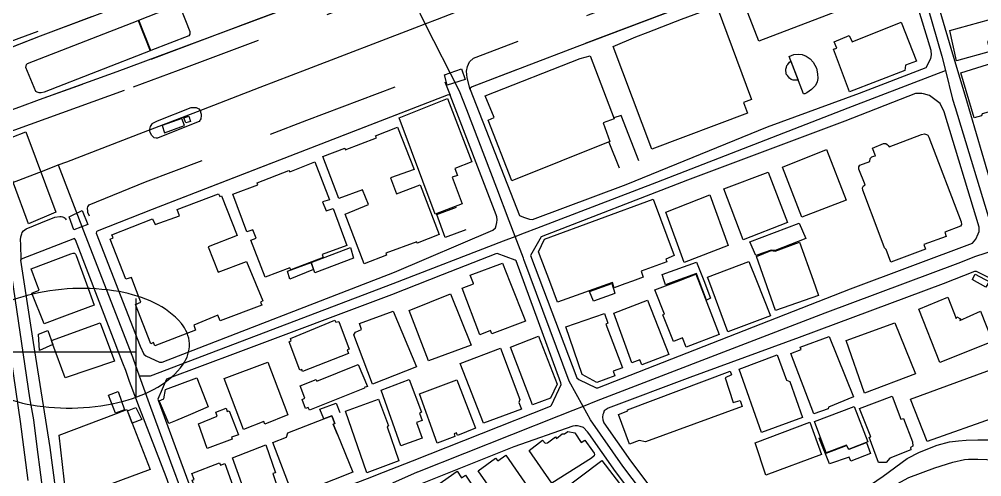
# Model space of a CAD drawing. Header units: millimetres. Extents: x 198785 to 203305, y 542885 to 545889.
# Drawn here: x 201573.7 to 201836.9, y 543863.1 to 543988.1 of the extents above; entities that cross this region are included whole.
import ezdxf

# ---------------------------------------------------------------- set-up
doc = ezdxf.new("R2010")
doc.units = ezdxf.units.MM
doc.linetypes.add('HIDDEN_BULD_25K', pattern=[28.8, 18.4, -10.4])
doc.linetypes.add('HIDDEN_IN_25K', pattern=[56.5, 36.5, -20])
for name, color, linetype in [('A0013114', 253, 'Continuous'), ('A0013117', 253, 'Continuous'), ('A0023214', 253, 'Continuous'), ('A0023217', 253, 'Continuous'), ('A0033324', 253, 'Continuous'), ('A0043325', 253, 'Continuous'), ('B0014111', 253, 'Continuous'), ('B0014112', 253, 'Continuous'), ('B0014113', 253, 'Continuous'), ('B0014115', 253, 'Continuous'), ('B0014116', 253, 'Continuous'), ('B0014511', 253, 'Continuous'), ('C0076117', 253, 'Continuous'), ('C0523121', 253, 'Continuous'), ('F0047224', 253, 'Continuous')]:
    doc.layers.add(name, color=color, linetype=linetype)

# ---------------------------------------------------------------- blocks, each defined once
blk = doc.blocks.new('B0014511')
at = {"layer": 'B0014511'}
blk.add_lwpolyline([(-31.17, -1.27, 0.169014), (-29, -6.77, 0.105159), (-21.57, -12.43, 0.067248), (-11.97, -15.47, 0.053397), (0.67, -16.3, 0.053397), (13.19, -14.44, 0.067248), (22.51, -10.63, 0.105159), (29.45, -4.38, 0.169014), (31.17, 1.27, 0.169014), (29, 6.77, 0.105159), (21.57, 12.43, 0.067248), (11.97, 15.47, 0.053397), (-0.67, 16.3, 0.053397), (-13.19, 14.44, 0.067248), (-22.51, 10.63, 0.105159), (-29.45, 4.38, 0.169014)], format="xyb", close=True, dxfattribs=at)
for points in [[(16.58, 13.62), (16.58, -13.46)], [(-18.64, 12.26), (-18.64, -13.46)], [(-18.64, -0.94), (16.58, -0.94)]]:
    blk.add_lwpolyline(points, dxfattribs=at)

msp = doc.modelspace()

# ---------------------------------------------------------------- linework, layer by layer
at = {"layer": 'A0013114'}
for points in [[(201668.22, 544017.21), (201659.09, 544014.41), (201646.04, 544009.47), (201631.02, 544003.28), (201630.87, 544003.28), (201606.28, 543993.65), (201579.44, 543983.51), (201548.74, 543971.53), (201544.59, 543969.65), (201544.52, 543969.59), (201544.42, 543969.39), (201544.48, 543969.15), (201544.55, 543969.06), (201551.52, 543959.83), (201553.63, 543957.19), (201554.36, 543957.18), (201573.87, 543964.2), (201579.31, 543966.17), (201600.56, 543973.82), (201673.77, 544001.18), (201674.14, 544001.47)], [(201812.09, 544012.63), (201811.35, 544012.63), (201805.63, 544010.6), (201771.61, 543997.8), (201726.21, 543980.63), (201697.55, 543969.69), (201697.04, 543969.3)], [(201691.01, 543967.52), (201657.84, 543954.62), (201610.1, 543936.12), (201595.06, 543930.23)], [(201588.87, 543928.19), (201574.23, 543922.55), (201574.11, 543922.32)]]:
    msp.add_lwpolyline(points, dxfattribs=at)
at = {"layer": 'A0013117'}
for points in [[(201818.08, 544016.14), (201818.1, 544015.59), (201828.97, 543978.71), (201832.28, 543967.48), (201836.95, 543951.61), (201842.98, 543931.14), (201843.62, 543930.38), (201845.17, 543930.13), (201846, 543930.24), (201847.15, 543930.75), (201884.9, 543941.78), (201885.81, 543942.42), (201885.84, 543942.77), (201885.63, 543943.85), (201878.63, 543965.4), (201871.66, 543987.73), (201863.19, 544014.15), (201856.46, 544035.8), (201856.18, 544036.32), (201855.62, 544036.75), (201855.3, 544036.83)], [(201697.04, 543969.3), (201697.06, 543968.91), (201710.56, 543934.55), (201711.6, 543934.04), (201712.68, 543933.65), (201713.28, 543933.49), (201714.09, 543933.44), (201739.7, 543943.02), (201778.38, 543958.71), (201803.5, 543967.98), (201821.72, 543974.93), (201823.02, 543977.4), (201823.19, 543978.42), (201823.12, 543979.59), (201813.17, 544012.15), (201812.09, 544012.63)], [(201595.06, 543930.23), (201594.91, 543930.03), (201594.76, 543929.7), (201606.82, 543898.85), (201607.79, 543896.59), (201608.4, 543896.21), (201612.08, 543894.44), (201612.83, 543894.44), (201676.39, 543919.03), (201703.21, 543930.47), (201703.95, 543931.16), (201704.17, 543931.78), (201704.35, 543932.6), (201704.39, 543933.32), (201704.32, 543934.11), (201704.19, 543934.65), (201691.56, 543967.43), (201691.01, 543967.52)], [(201819.89, 543967.87), (201818.82, 543967.82), (201799.51, 543960.3), (201756.5, 543944.15), (201716.44, 543928.64), (201713.58, 543923.59), (201726.25, 543890.11), (201726.76, 543889.67), (201731.51, 543887.41), (201731.97, 543887.46), (201801.08, 543914.45), (201834.4, 543926.96), (201835.35, 543928.02), (201835.99, 543929.5), (201836.18, 543930.17), (201836.25, 543930.77), (201836.22, 543931.28), (201826.62, 543962.86), (201825.59, 543965.12), (201822.63, 543967.32), (201820.99, 543967.78), (201820.53, 543967.82), (201819.89, 543967.87)], [(201574.11, 543922.32), (201577.59, 543899.82), (201582.12, 543871.14), (201586.81, 543835.3), (201591.46, 543832.58), (201617.47, 543842.53), (201619.52, 543847.24), (201619.52, 543847.63), (201613.91, 543863.1), (201606.65, 543881.92), (201604.32, 543887.97), (201603.87, 543889.14), (201602.85, 543892.12), (201602.05, 543894.18), (201589.17, 543927.82), (201588.87, 543928.19)], [(201704.46, 543924.09), (201704.06, 543924.07), (201689.38, 543918.33), (201675.52, 543912.86), (201633.49, 543897.12), (201613.98, 543889.75), (201611.65, 543884.29), (201611.69, 543884.01), (201616.36, 543871.37), (201624.43, 543849.68), (201629.54, 543847.59), (201670.15, 543863.12), (201671.28, 543863.56), (201681.29, 543867.52), (201718.97, 543882.39), (201719.27, 543882.66), (201721.91, 543888.33), (201721.84, 543888.76), (201709.61, 543922.13), (201709.32, 543922.35), (201704.46, 543924.09)], [(201576.22, 543862.1), (201574.13, 543878.19), (201572.23, 543890.67), (201569.22, 543911.8), (201568.13, 543919.67), (201568.01, 543919.73), (201567.85, 543919.78)], [(201834.9, 543919.25), (201826.34, 543915.88), (201787.04, 543901.16), (201757.15, 543890.21), (201734.79, 543881.85), (201733.72, 543881.11), (201733.5, 543880.46), (201733.33, 543880.15), (201733.26, 543879.39), (201733.3, 543878.69), (201733.57, 543877.84), (201740.84, 543867.52), (201764.7, 543835.9)], [(201839.7, 543917.1), (201835.5, 543919.22), (201835.36, 543919.25), (201834.9, 543919.25)], [(201725.79, 543877.03), (201725.07, 543876.97), (201708.94, 543871.27), (201683.92, 543861.24), (201680.91, 543856.98), (201682.07, 543855.28), (201691.34, 543842.55), (201719.58, 543803.42), (201719.9, 543803.31), (201724.47, 543802.73), (201724.7, 543802.8), (201758.97, 543827.32), (201759.24, 543828.04), (201760.24, 543833.51), (201736.8, 543864.57), (201729.48, 543874.96), (201729.14, 543875.44), (201728.03, 543876.62), (201727.16, 543876.9), (201726.79, 543876.99), (201726.37, 543877.03), (201725.79, 543877.03)], [(201803.08, 543858.58), (201810.01, 543863.26), (201816.53, 543868.11), (201819.92, 543869.82), (201824.72, 543871.74), (201828.09, 543872.66), (201830.53, 543872.96), (201832.7, 543873.12), (201835.82, 543873.19), (201838.7, 543873.19)]]:
    msp.add_lwpolyline(points, dxfattribs=at)
at = {"layer": 'A0023214'}
msp.add_lwpolyline([(201559.75, 543938.85), (201563.54, 543940.31), (201581.03, 543947.03), (201584.4, 543948.32), (201586.74, 543949.22), (201607.76, 543957.3), (201622.49, 543962.96), (201639.63, 543969.54), (201652.43, 543974.46), (201681.92, 543985.8), (201684.77, 543986.89), (201688.09, 543988.17), (201698.45, 543992.15), (201747.03, 544010.82), (201755.23, 544013.97), (201777.78, 544022.63), (201805.57, 544033.31), (201808.79, 544034.55), (201811.37, 544035.54), (201836.83, 544045.32), (201853.25, 544051.63), (201858.09, 544053.49)], dxfattribs=at)
at = {"layer": 'A0023217'}
for points in [[(201788.76, 544100.41), (201790.93, 544093.29), (201796.77, 544074.06), (201802.85, 544052.66), (201803.18, 544051.5), (201808.79, 544034.55), (201815.4, 544014.58), (201815.77, 544013.47), (201826, 543978.05), (201826.97, 543974.14)], [(201709.34, 543928.77), (201707.7, 543933.08), (201704.31, 543941.98), (201696.11, 543963.35), (201694.15, 543968.45), (201684.77, 543986.89), (201676.84, 544003.37), (201670.94, 544019), (201668.93, 544024.52)], [(201709.34, 543928.77), (201711.89, 543929.75), (201715.26, 543931.04), (201748.1, 543943.59), (201788.94, 543959.51), (201800.37, 543963.9), (201823.95, 543972.98), (201826.97, 543974.14)], [(201826.97, 543974.14), (201828.93, 543966.3), (201829.62, 543964.06), (201840, 543930.11), (201840.41, 543928.73), (201841.44, 543925.3)], [(201584.4, 543948.32), (201591.81, 543929.16), (201604.68, 543895.88), (201604.87, 543895.36), (201606.56, 543890.71)], [(201559.75, 543938.85), (201570.95, 543921.04), (201571.25, 543920.55), (201576.53, 543884.68), (201577.07, 543881.66), (201577.6, 543878.65), (201578.55, 543871.34), (201582.56, 543840.73), (201583.09, 543835.69), (201584.01, 543830.86), (201584.73, 543827.1)], [(201606.56, 543890.71), (201609.65, 543890.67), (201675.95, 543915.95), (201706.2, 543927.56), (201709.34, 543928.77)], [(201727.92, 543882.33), (201724.12, 543889.24), (201711.75, 543922.47), (201711.6, 543922.86), (201709.34, 543928.77)], [(201841.44, 543925.3), (201834.94, 543923.18), (201834.34, 543922.98), (201830.37, 543921.42), (201794.06, 543907.81), (201744.56, 543888.83), (201731.54, 543883.74), (201727.92, 543882.33)], [(201606.56, 543890.71), (201609.31, 543883.18), (201615.13, 543867.23), (201621.44, 543850.1), (201623.17, 543847.37), (201626.32, 543842.42)], [(201727.92, 543882.33), (201725.16, 543881.25), (201721.17, 543879.69), (201682.61, 543864.39), (201682.55, 543864.37), (201675.82, 543861.41)], [(201767.43, 543828.13), (201764.83, 543831.58), (201738.82, 543866.05), (201729.93, 543878.68), (201727.92, 543882.33)], [(201792.99, 543846.59), (201798.6, 543850.87), (201805.11, 543855.84), (201810.79, 543859.54), (201816.96, 543862.91), (201824.12, 543865.57), (201829.02, 543867.13), (201832.23, 543867.84), (201833.31, 543867.92), (201835.88, 543867.96), (201838.33, 543867.87), (201842.65, 543867.43), (201853.92, 543865.13), (201858.6, 543864.17)]]:
    msp.add_lwpolyline(points, dxfattribs=at)
at = {"layer": 'A0033324', "linetype": 'HIDDEN_IN_25K', "flags": 128}
for points in [[(201646.04, 544009.47), (201631.02, 544003.28), (201630.87, 544003.28), (201606.28, 543993.65), (201579.44, 543983.51), (201548.74, 543971.53), (201544.59, 543969.65), (201544.52, 543969.59), (201544.42, 543969.39), (201543.65, 543971.79), (201543.8, 543971.97), (201567.55, 543980.67), (201596.31, 543991.25), (201626.57, 544003), (201651.75, 544013.16), (201662.24, 544017.21), (201663.06, 544015.63), (201659.09, 544014.41), (201646.04, 544009.47)], [(201811.64, 544014.14), (201813.17, 544012.15), (201812.09, 544012.63), (201811.35, 544012.63), (201805.63, 544010.6), (201771.61, 543997.8), (201726.21, 543980.63), (201697.55, 543969.69), (201697.04, 543969.3), (201697.06, 543968.91), (201696.18, 543972.13), (201696.07, 543973.96), (201696.31, 543975.18), (201696.86, 543976.47), (201697.92, 543977.47), (201729.37, 543989.34), (201733.8, 543991.02), (201748.41, 543996.67), (201759.26, 544000.88), (201761.32, 544001.53), (201762.79, 544001.94), (201764.36, 544002.24), (201765.08, 544002.28), (201765.76, 544002.27), (201766.77, 544001.98), (201769.66, 544000.82), (201769.94, 544000.81), (201770.41, 544000.82), (201783.98, 544005.92), (201791.83, 544009.02), (201806.91, 544014.97), (201808.21, 544015.14), (201808.46, 544015.14), (201809.31, 544015.12), (201810.22, 544014.88), (201810.73, 544014.68), (201811.64, 544014.14)], [(201602.45, 543968.65), (201558.8, 543952.93), (201558.55, 543952.96), (201557.96, 543953.09), (201557.37, 543953.37), (201556.1, 543954.24), (201555.05, 543955.29), (201553.63, 543957.19), (201554.36, 543957.18), (201573.87, 543964.2), (201579.31, 543966.17), (201600.56, 543973.82), (201637.17, 543987.5), (201673.77, 544001.18), (201674.14, 544001.47), (201675.57, 543997.82), (201675.54, 543997.28), (201674.5, 543995.58), (201617.19, 543974.16), (201602.45, 543968.65)], [(201690.1, 543971.08), (201691.56, 543967.43), (201691.01, 543967.52), (201657.84, 543954.62), (201610.1, 543936.12), (201595.06, 543930.23), (201594.91, 543930.03), (201594.76, 543929.7), (201592.53, 543935.35), (201592.46, 543935.74), (201592.41, 543936.52), (201592.53, 543936.91), (201592.86, 543937.42), (201608.26, 543943.68), (201629.86, 543951.86), (201639.77, 543955.68), (201652.37, 543960.53), (201677.37, 543970), (201686.73, 543973.56), (201687.43, 543973.56), (201687.9, 543973.44), (201688.21, 543973.22), (201689.38, 543972.08), (201690.1, 543971.08)], [(201588.87, 543928.19), (201574.23, 543922.55), (201574.17, 543926.43), (201574.16, 543926.6), (201574.13, 543927.83), (201574.18, 543928.72), (201574.42, 543929.48), (201574.58, 543929.85), (201574.89, 543930.36), (201575.6, 543930.89), (201579.66, 543932.5), (201583.48, 543934.02), (201584.84, 543934.27), (201585.25, 543934.22), (201585.61, 543934.15), (201585.83, 543934.08), (201586.04, 543933.96), (201586.29, 543933.78), (201586.39, 543933.58), (201586.69, 543933.18), (201587.04, 543932.38), (201587.1, 543932.2), (201588.87, 543928.19)]]:
    msp.add_lwpolyline(points, dxfattribs=at)
at = {"layer": 'A0043325'}
for points in [[(201695.64, 543971.66), (201690.77, 543970.09), (201689.98, 543972.96), (201694.68, 543974.6), (201695.64, 543971.66)], [(201583.78, 543935.43), (201576.24, 543932.27), (201568.01, 543954.46), (201575.57, 543957.34), (201583.78, 543935.43)], [(201592.52, 543932.03), (201588.68, 543930.56), (201587.37, 543934.19), (201590.95, 543935.88), (201592.52, 543932.03)]]:
    msp.add_lwpolyline(points, dxfattribs=at)
at = {"layer": 'B0014111'}
for points in [[(201807.95, 544009.29), (201812.83, 543996.28), (201775.96, 543982.11), (201771.02, 543994.91), (201779.05, 543998.01), (201779.91, 543995.94), (201780.89, 543996.41), (201780.1, 543998.46), (201783.48, 543999.82), (201783.7, 543999.32), (201785.87, 544000.16), (201785.66, 544000.69), (201788.98, 544001.95), (201790.66, 543997.73), (201791.33, 543998), (201789.67, 544002.15), (201797.58, 544005.15), (201798.35, 544003.33), (201799.5, 544003.77), (201798.71, 544005.61), (201807.95, 544009.29)], [(201620.1, 543983.63), (201609.7, 543979.58), (201606.46, 543987.9), (201616.21, 543991.7), (201616.8, 543991.87), (201617.22, 543991.78), (201617.62, 543991.64), (201617.84, 543991.27), (201620.39, 543984.83), (201620.37, 543984.08), (201620.1, 543983.63)], [(201772.83, 543962.45), (201746.7, 543952.65), (201736.1, 543980.65), (201742.3, 543983.32), (201745.74, 543984.62), (201754.86, 543988.17), (201760.03, 543990.06), (201764.6, 543991.46), (201773.96, 543966.25), (201771.75, 543965.4), (201772.83, 543962.45)], [(201580.54, 543968.21), (201579.71, 543968.01), (201579.17, 543968.03), (201578.66, 543968.24), (201578.32, 543968.42), (201575.59, 543974.98), (201575.69, 543975.75), (201576.02, 543976.05), (201606.27, 543987.83), (201609.52, 543979.51), (201580.54, 543968.21)], [(201814.86, 543987.33), (201819.12, 543976.71), (201816.11, 543975.63), (201815.85, 543974.11), (201800.73, 543968.26), (201796.38, 543979.97), (201797.31, 543980.26), (201796.6, 543981.94), (201800.71, 543983.65), (201801.48, 543981.98), (201814.86, 543987.33)], [(201839.21, 543979.34), (201830.05, 543976.77), (201828.22, 543985.05), (201838.78, 543987.98), (201840.31, 543982.6), (201838.54, 543982.09), (201839.21, 543979.34)], [(201856.95, 543967.78), (201853.52, 543966.53), (201853.46, 543966.93), (201837, 543962.25), (201836.82, 543961.74), (201834.81, 543961.19), (201831.25, 543973.5), (201853.08, 543980.29), (201856.95, 543967.78)], [(201735.2, 543954.7), (201708.4, 543944), (201701.95, 543960.57), (201703.57, 543961.28), (201701.15, 543967.2), (201727.08, 543977.45), (201729.86, 543978.13), (201736.43, 543960.96), (201733.39, 543959.8), (201735.2, 543954.7)], [(201789.1, 543967.99), (201788.51, 543967.72), (201788.15, 543967.73), (201784.31, 543977.97), (201785.54, 543978.5), (201786.9, 543978.6), (201787.84, 543978.46), (201788.89, 543978.05), (201790.01, 543977.28), (201790.83, 543976.43), (201791.7, 543974.78), (201792.05, 543973.26), (201792.07, 543971.97), (201791.9, 543971.04), (201791.51, 543970.05), (201790.4, 543968.93), (201789.1, 543967.99)], [(201694.89, 543937.74), (201687.47, 543934.86), (201677.66, 543961.19), (201690.89, 543966.47), (201697.49, 543949.19), (201692.81, 543947.35), (201693.55, 543945.43), (201692.12, 543944.96), (201694.89, 543937.74)], [(201822.5, 543955.91), (201831.32, 543932.8), (201831.36, 543932.09), (201831.1, 543931.6), (201826.8, 543929.94), (201827.15, 543928.78), (201821.13, 543926.58), (201821.57, 543925.32), (201812.08, 543921.76), (201810.75, 543925.21), (201810.34, 543925.7), (201808.84, 543929.58), (201804.39, 543941.44), (201804.35, 543942.06), (201804.56, 543942.58), (201805.03, 543942.89), (201803.34, 543947.17), (201803.34, 543947.77), (201803.61, 543948.27), (201806.32, 543949.28), (201806.46, 543950.11), (201806.88, 543950.54), (201807.4, 543950.76), (201807.83, 543950.8), (201807.05, 543952.89), (201810.08, 543954.18), (201810.7, 543954.16), (201811.05, 543953.94), (201811.38, 543953.67), (201811.57, 543953.26), (201820.47, 543956.63), (201821.24, 543956.83), (201821.83, 543956.67), (201822.14, 543956.48), (201822.5, 543955.91)], [(201654.55, 543949.13), (201658.54, 543938.79), (201656.7, 543938.26), (201657.69, 543935.81), (201659.59, 543936.43), (201663.3, 543926.29), (201656.58, 543923.84), (201656.86, 543923.05), (201648.02, 543919.68), (201647.76, 543920.21), (201640.99, 543917.69), (201637.1, 543927.73), (201638.55, 543928.31), (201637.66, 543930.57), (201636.01, 543930.03), (201632.12, 543940.33), (201639.01, 543942.88), (201638.83, 543943.4), (201647.49, 543946.82), (201647.7, 543946.41), (201654.55, 543949.13)], [(201628.24, 543940.4), (201628.58, 543939.68), (201629.04, 543939.86), (201633.36, 543929.08), (201625.38, 543925.96), (201628.13, 543919), (201635.93, 543921.97), (201638.34, 543916.06), (201640.33, 543911.17), (201639.75, 543910.85), (201640.07, 543910.04), (201628.67, 543905.71), (201628.03, 543907.28), (201621.44, 543904.57), (201621.9, 543903.17), (201610.85, 543898.93), (201610.5, 543899.78), (201609.74, 543899.44), (201605.49, 543910.23), (201606.97, 543910.85), (201605.05, 543915.88), (201604.4, 543917.58), (201602.91, 543917.08), (201598.59, 543928.08), (201599.4, 543928.44), (201599.08, 543929.23), (201610.18, 543933.62), (201610.88, 543932.02), (201617.58, 543934.39), (201616.96, 543936.11), (201628.24, 543940.4)], [(201741.44, 543916.61), (201739.34, 543915.84), (201736.4, 543914.75), (201735.95, 543916.24), (201720.95, 543910.79), (201718.8, 543916.49), (201715.73, 543924.62), (201717.36, 543928.03), (201747.1, 543939.02), (201752.85, 543923.54), (201750.51, 543922.61), (201750.78, 543921.83), (201743.8, 543919.33), (201744.34, 543917.67), (201741.44, 543916.61)], [(201788.85, 543928.2), (201780.45, 543924.92), (201779.32, 543925.02), (201775.13, 543923.58), (201773.47, 543927.34), (201787, 543932.46), (201788.85, 543928.2)], [(201787.06, 543927.22), (201790.79, 543916.87), (201792.32, 543912.61), (201780.57, 543908.52), (201777.62, 543916.8), (201775.3, 543923.28), (201779.31, 543924.93), (201780.43, 543924.76), (201787.06, 543927.22)], [(201586.14, 543907.01), (201580.54, 543904.91), (201577.23, 543913.29), (201579.23, 543914.07), (201578.6, 543915.74), (201577.04, 543919.9), (201587.89, 543924.02), (201588.48, 543924.23), (201588.82, 543924.2), (201589.13, 543923.98), (201589.28, 543923.58), (201592.14, 543915.81), (201594.26, 543910.05), (201592.54, 543909.4), (201586.14, 543907.01)], [(201665.15, 543922.87), (201654.59, 543918.84), (201653.54, 543921.68), (201664.28, 543925.79), (201665.15, 543922.87)], [(201712.18, 543905.62), (201702.94, 543902.14), (201702.62, 543903.05), (201699.67, 543901.94), (201694.84, 543914.66), (201697.99, 543915.81), (201697.95, 543915.92), (201697.77, 543916.37), (201697.06, 543918.21), (201705.92, 543921.5), (201707.92, 543916.43), (201712.18, 543905.62)], [(201758.96, 543921.79), (201760.9, 543916.71), (201762.73, 543911.9), (201761.67, 543911.42), (201759.64, 543916.7), (201758.89, 543918.66), (201753.4, 543916.67), (201750.43, 543915.59), (201750.08, 543916.65), (201749.51, 543918.35), (201758.96, 543921.79)], [(201779.18, 543907.12), (201767.51, 543902.75), (201762.32, 543916.72), (201761.96, 543917.69), (201773.25, 543921.95), (201775.32, 543916.79), (201779.18, 543907.12)], [(201765.13, 543902.03), (201756.08, 543898.5), (201755.12, 543901.05), (201752.66, 543900.12), (201749.73, 543907.4), (201750.22, 543907.56), (201747.56, 543914.2), (201754.08, 543916.67), (201758.76, 543918.44), (201759.44, 543916.7), (201765.13, 543902.03)], [(201697.28, 543899.11), (201685.65, 543894.77), (201680.35, 543908.54), (201691.63, 543913.13), (201697.28, 543899.11)], [(201751.39, 543896.5), (201743.95, 543893.7), (201743.46, 543895.06), (201741.26, 543894.27), (201736.34, 543907.83), (201745.56, 543911.34), (201751.39, 543896.5)], [(201827.61, 543912.22), (201829.9, 543906.36), (201830.03, 543906.67), (201830.09, 543906.78), (201831.09, 543906.3), (201830.96, 543905.86), (201836.57, 543908.35), (201839.86, 543900.11), (201825.45, 543894.35), (201819.7, 543908.96), (201827.61, 543912.22)], [(201682.37, 543893.16), (201670.35, 543888.43), (201665.19, 543901.88), (201665.65, 543902.65), (201667.34, 543903.37), (201666.77, 543904.96), (201676.03, 543908.4), (201682.37, 543893.16)], [(201736.62, 543890.72), (201731.65, 543888.88), (201727.64, 543891.04), (201723.17, 543904.05), (201733.75, 543907.69), (201734.68, 543905.1), (201734.1, 543904.85), (201738.67, 543892.89), (201736.15, 543891.97), (201736.62, 543890.72)], [(201599.83, 543894.74), (201586.33, 543890.12), (201582.96, 543899.26), (201582.55, 543900.36), (201595.86, 543905.15), (201599.83, 543894.74)], [(201818.81, 543891.21), (201804.87, 543885.96), (201799.81, 543900.35), (201813.13, 543905.16), (201818.81, 543891.21)], [(201794.96, 543881.73), (201790.98, 543880.28), (201784.76, 543896.82), (201787.55, 543897.87), (201787.28, 543898.5), (201795.17, 543901.47), (201801.83, 543884.97), (201794.99, 543882.12), (201794.96, 543881.73)], [(201647.19, 543880.03), (201640.92, 543877.48), (201640.61, 543878.2), (201635.06, 543876.06), (201629.76, 543889.94), (201641.76, 543894.42), (201647.19, 543880.03)], [(201616.44, 543878.4), (201614.66, 543877.65), (201614.64, 543877.7), (201612.35, 543883.05), (201612, 543883.88), (201612.02, 543883.89), (201613.28, 543884.46), (201613.78, 543886.95), (201622.35, 543890.17), (201624.74, 543883.88), (201625.39, 543882.19), (201620.59, 543880.16), (201616.44, 543878.4)], [(201698.51, 543876.38), (201693.58, 543874.43), (201693.3, 543875.14), (201692.65, 543874.84), (201692.87, 543874.16), (201687.99, 543872.31), (201683.22, 543885.82), (201693.41, 543889.64), (201698.51, 543876.38)], [(201766.79, 543890.19), (201768.99, 543883.46), (201770.86, 543883.98), (201771.46, 543882.31), (201745.01, 543872.64), (201743.24, 543873.03), (201740.59, 543872.04), (201737.62, 543880.15), (201740.16, 543881.12), (201740.05, 543881.44), (201768.15, 543892), (201768.51, 543890.99), (201766.79, 543890.19)], [(201812.42, 543885.13), (201814.8, 543878.86), (201815.56, 543879), (201818.01, 543872.66), (201818.1, 543871.5), (201817.47, 543871.08), (201817.56, 543870.46), (201811.75, 543868.23), (201810.78, 543867.04), (201808.69, 543867.06), (201806.17, 543873.93), (201806.63, 543874.06), (201803.51, 543881.79), (201812.42, 543885.13)], [(201630.29, 543881.86), (201630.62, 543880.97), (201631.18, 543881.14), (201633.74, 543874.57), (201631.8, 543873.9), (201632.01, 543873.41), (201625.15, 543870.89), (201622.74, 543877.63), (201627.89, 543879.67), (201627.47, 543880.75), (201630.29, 543881.86)], [(201609.51, 543865.12), (201587.7, 543857.03), (201586.5, 543858.5), (201584.67, 543874.5), (201600.35, 543880.4), (201603.17, 543881.46), (201609.51, 543865.12)], [(201659.55, 543877.54), (201660.73, 543874.67), (201664.96, 543864.41), (201648.62, 543857.91), (201643.12, 543872.51), (201646.83, 543873.92), (201647.17, 543875.13), (201657.06, 543878.91), (201659.21, 543879.73), (201660.02, 543877.71), (201659.55, 543877.54)], [(201645.91, 543855.57), (201640.49, 543853.45), (201640.28, 543853.97), (201637.61, 543852.77), (201632.02, 543868.3), (201641.16, 543871.85), (201643.79, 543864.23), (201643.07, 543863.98), (201645.91, 543855.57)], [(201628.48, 543866.93), (201628.76, 543866.29), (201629.98, 543866.78), (201635.34, 543851.74), (201629.52, 543849.52), (201624.91, 543851.38), (201621.01, 543862.18), (201621.57, 543862.41), (201620.97, 543864.06), (201628.48, 543866.93)]]:
    msp.add_lwpolyline(points, dxfattribs=at)
at = {"layer": 'B0014112'}
for points in [[(201683.92, 543873.65), (201678.12, 543871.53), (201672.72, 543886.76), (201680.37, 543889.66), (201683.74, 543880.79), (201683.21, 543880.54), (201683.89, 543878.49), (201682.38, 543877.93), (201683.92, 543873.65)], [(201677.57, 543867.46), (201668.83, 543864.23), (201662.95, 543881.05), (201672.02, 543884.33), (201674.75, 543877.02), (201674.37, 543876.8), (201677.57, 543867.46)], [(201805.77, 543872.67), (201800.66, 543870.69), (201800.37, 543870.89), (201799.97, 543871.74), (201794.4, 543869.63), (201791.17, 543878.21), (201802.05, 543882.31), (201805.77, 543872.67)], [(201793.13, 543869.17), (201777.88, 543863.52), (201774.93, 543872.35), (201789.92, 543878), (201793.13, 543869.17)], [(201792.78, 543873.87), (201794.38, 543869.6), (201799.96, 543871.71), (201800.36, 543870.87), (201800.65, 543870.67), (201805.37, 543872.49), (201806.48, 543869.5), (201801.1, 543867.36), (201800.69, 543868.5), (201795.31, 543866.62), (201792.49, 543873.71), (201792.78, 543873.87)], [(201706.79, 543869), (201714.55, 543857.83), (201707.59, 543852.74), (201699.27, 543864.73), (201704, 543868.17), (201704.59, 543867.49), (201706.79, 543869)], [(201693.46, 543864.63), (201694.7, 543862.82), (201695.74, 543863.58), (201699.29, 543858.28), (201687.09, 543849.82), (201682.4, 543856.85), (201693.46, 543864.63)]]:
    msp.add_lwpolyline(points, dxfattribs=at)
at = {"layer": 'B0014113'}
for points in [[(201799.89, 543938.73), (201787.73, 543934.07), (201782.42, 543947.73), (201794.48, 543952.55), (201799.89, 543938.73)], [(201783.81, 543932.62), (201771.66, 543927.84), (201766.36, 543941.84), (201778.54, 543946.38), (201783.81, 543932.62)], [(201767.62, 543926.27), (201755.57, 543921.66), (201750.51, 543935.46), (201762.53, 543940.12), (201767.62, 543926.27)], [(201660.01, 543905.95), (201660.28, 543905.33), (201661.15, 543905.55), (201663.98, 543897.99), (201663.43, 543897.79), (201663.79, 543896.8), (201651.2, 543891.91), (201650.98, 543892.44), (201650.49, 543892.27), (201647.51, 543899.95), (201648.06, 543900.34), (201647.88, 543900.89), (201660.01, 543905.95)], [(201718.97, 543884.6), (201714.12, 543882.8), (201708.03, 543898.54), (201715.69, 543901.56), (201720.82, 543888.47), (201718.97, 543884.6)], [(201711.07, 543881.6), (201700.65, 543877.75), (201694.29, 543894.1), (201705.33, 543898.27), (201710.58, 543884.27), (201710.37, 543883.37), (201711.07, 543881.6)], [(201787.88, 543879.33), (201776.73, 543875.25), (201770.55, 543892.52), (201780.95, 543896.48), (201783.53, 543889.5), (201784.43, 543889.19), (201787.88, 543879.33)], [(201666.42, 543893.76), (201668.93, 543887.82), (201668.1, 543887.49), (201668.17, 543887.3), (201653.09, 543881.28), (201652.78, 543882.03), (201652.06, 543881.82), (201651.09, 543884.28), (201651.86, 543884.58), (201650.54, 543887.97), (201654.9, 543889.71), (201655.11, 543889.27), (201666.42, 543893.76)], [(201845.54, 543894.61), (201850.98, 543877.81), (201842.79, 543874.81), (201841.08, 543879.51), (201822.02, 543872.73), (201817.46, 543884.37), (201845.54, 543894.61)], [(201725.63, 543875.17), (201727.4, 543872.46), (201728.37, 543873.14), (201730.46, 543870.19), (201730.94, 543869.53), (201731.02, 543869.17), (201730.95, 543868.85), (201730.25, 543868.19), (201719.33, 543861.33), (201713.15, 543870.34), (201716.83, 543873.14), (201717.54, 543872.28), (201718.21, 543872.44), (201720.4, 543874.02), (201720.68, 543873.61), (201722.2, 543874.83), (201722.82, 543874.85), (201723.73, 543875.49), (201725.63, 543875.17)], [(201739.03, 543859.72), (201726.66, 543850.55), (201721.16, 543858.6), (201733.05, 543867.53), (201739.03, 543859.72)]]:
    msp.add_lwpolyline(points, dxfattribs=at)
at = {"layer": 'B0014115'}
msp.add_lwpolyline([(201677.21, 543958.63), (201681.69, 543947.05), (201675.23, 543944.78), (201676.91, 543940.41), (201683.37, 543942.87), (201688.58, 543929.31), (201682.56, 543926.97), (201682.43, 543927.33), (201673.99, 543924.18), (201674.21, 543923.66), (201668.08, 543921.31), (201662.87, 543934.91), (201669.28, 543937.48), (201667.64, 543941.57), (201661.15, 543939.18), (201656.72, 543950.6), (201662.76, 543952.9), (201662.9, 543952.46), (201671.39, 543955.76), (201671.17, 543956.3), (201677.21, 543958.63)], dxfattribs=at)
at = {"layer": 'B0014116', "linetype": 'HIDDEN_BULD_25K', "flags": 128}
for points in [[(201786.7, 543971.53), (201786.3, 543971.5), (201785.87, 543971.51), (201785.39, 543971.51), (201784.81, 543971.7), (201784.35, 543972.01), (201783.77, 543972.73), (201783.49, 543973.16), (201783.38, 543974.48), (201783.53, 543975.06), (201783.64, 543975.52), (201783.86, 543975.81), (201784.4, 543976.41), (201784.76, 543976.72), (201786.7, 543971.53)], [(201695.87, 543930.57), (201690.2, 543928.47), (201687.96, 543934.77), (201693.57, 543936.87), (201695.87, 543930.57)], [(201654.24, 543919.73), (201647.76, 543917.16), (201647.06, 543919.29), (201653.53, 543921.67), (201654.24, 543919.73)], [(201838.91, 543916.46), (201838.08, 543914.96), (201834.33, 543917.05), (201834.36, 543917.1), (201835.17, 543918.44), (201837.67, 543917.12), (201838.91, 543916.46)], [(201736.61, 543913.21), (201730.74, 543911.09), (201729.65, 543913.78), (201735.76, 543915.92), (201736.61, 543913.21)], [(201582.93, 543899.27), (201579.27, 543897.6), (201579.05, 543902.1), (201581.53, 543903.05), (201582.93, 543899.27)], [(201602.57, 543881.42), (201600.11, 543880.47), (201598.12, 543885.42), (201600.75, 543886.39), (201602.57, 543881.42)], [(201607.28, 543878.81), (201604.62, 543877.78), (201603.32, 543881.13), (201605.65, 543882.03), (201607.28, 543878.81)], [(201660.73, 543874.67), (201659.55, 543877.54), (201660.02, 543877.71), (201659.22, 543879.76), (201657.06, 543878.91), (201655.96, 543881.55), (201660.41, 543883.19), (201663.34, 543875.73), (201660.73, 543874.67)]]:
    msp.add_lwpolyline(points, dxfattribs=at)
at = {"layer": 'C0076117'}
for points in [[(201618.18, 543961.04), (201612.85, 543959.09), (201613.49, 543957.08), (201618.96, 543959.07), (201618.18, 543961.04)], [(201619.28, 543959.81), (201618.77, 543961.23), (201620.1, 543961.68), (201620.56, 543960.23), (201619.28, 543959.81)]]:
    msp.add_lwpolyline(points, dxfattribs=at)
at = {"layer": 'C0523121'}
msp.add_lwpolyline([(201611.52, 543955.6), (201611.21, 543955.6), (201610.64, 543955.75), (201610.46, 543955.9), (201610.06, 543956.25), (201609.9, 543956.47), (201609.51, 543957.24), (201609.44, 543957.48), (201609.41, 543957.99), (201609.5, 543958.5), (201609.65, 543958.85), (201609.82, 543959.1), (201610.05, 543959.53), (201610.24, 543959.75), (201611.58, 543960.4), (201620.72, 543964.01), (201621.31, 543964.03), (201621.89, 543964.03), (201622.14, 543963.99), (201622.32, 543963.92), (201622.86, 543963.65), (201623.13, 543963.25), (201623.28, 543963.05), (201623.35, 543962.79), (201623.47, 543962.19), (201623.5, 543961.88), (201623.48, 543961.58), (201623.44, 543961.24), (201623.37, 543960.96), (201623.23, 543960.65), (201623.1, 543960.46), (201622.94, 543960.24), (201621.27, 543959.56), (201611.52, 543955.6)], dxfattribs=at)
at = {"layer": 'F0047224'}
for points in [[(201743.15, 543949.45), (201738.37, 543961.87), (201736.34, 543961.2)], [(201737.83, 543947.46), (201735.09, 543954.44)]]:
    msp.add_lwpolyline(points, dxfattribs=at)

# ---------------------------------------------------------------- block references
at = {"layer": 'B0014511'}
msp.add_blockref('B0014511', (201589.09, 543898.23), dxfattribs=at)

doc.saveas('drawing.dxf')
